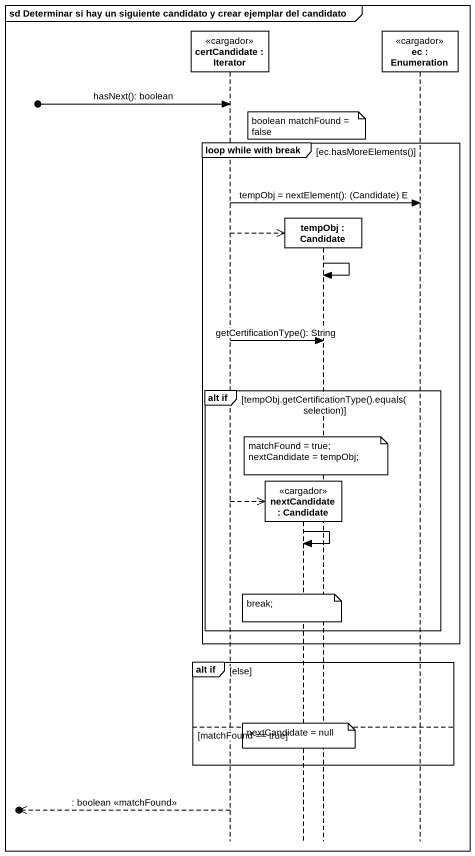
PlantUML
@startuml
mainframe sd Determinar si hay un siguiente candidato y crear ejemplar del candidato
hide footbox
participant "certCandidate : Iterator" as certCandidate <<cargador>>
participant "nextCandidate : Candidate" as nextCandidate <<cargador>>
participant "tempObj : Candidate" as tempObj
participant "ec : Enumeration" as ec <<cargador>>

[o-> certCandidate : hasNext(): boolean
note over nextCandidate : boolean matchFound = false
group loop while with break [ec.hasMoreElements()]
  certCandidate -> ec : tempObj = nextElement(): (Candidate) E
  certCandidate -->> tempObj **
  tempObj -> tempObj
  certCandidate -> tempObj : getCertificationType(): String
  group alt if [tempObj.getCertificationType().equals(selection)]
    note over tempObj
      matchFound = true;
      nextCandidate = tempObj;
    end note
    certCandidate -->> nextCandidate **
    nextCandidate -> nextCandidate
    note over nextCandidate : break;
  end
end
group alt if [else]
else matchFound == true
  note over nextCandidate : nextCandidate = null
end
[o<<-- certCandidate : : boolean <<matchFound>>
@enduml
